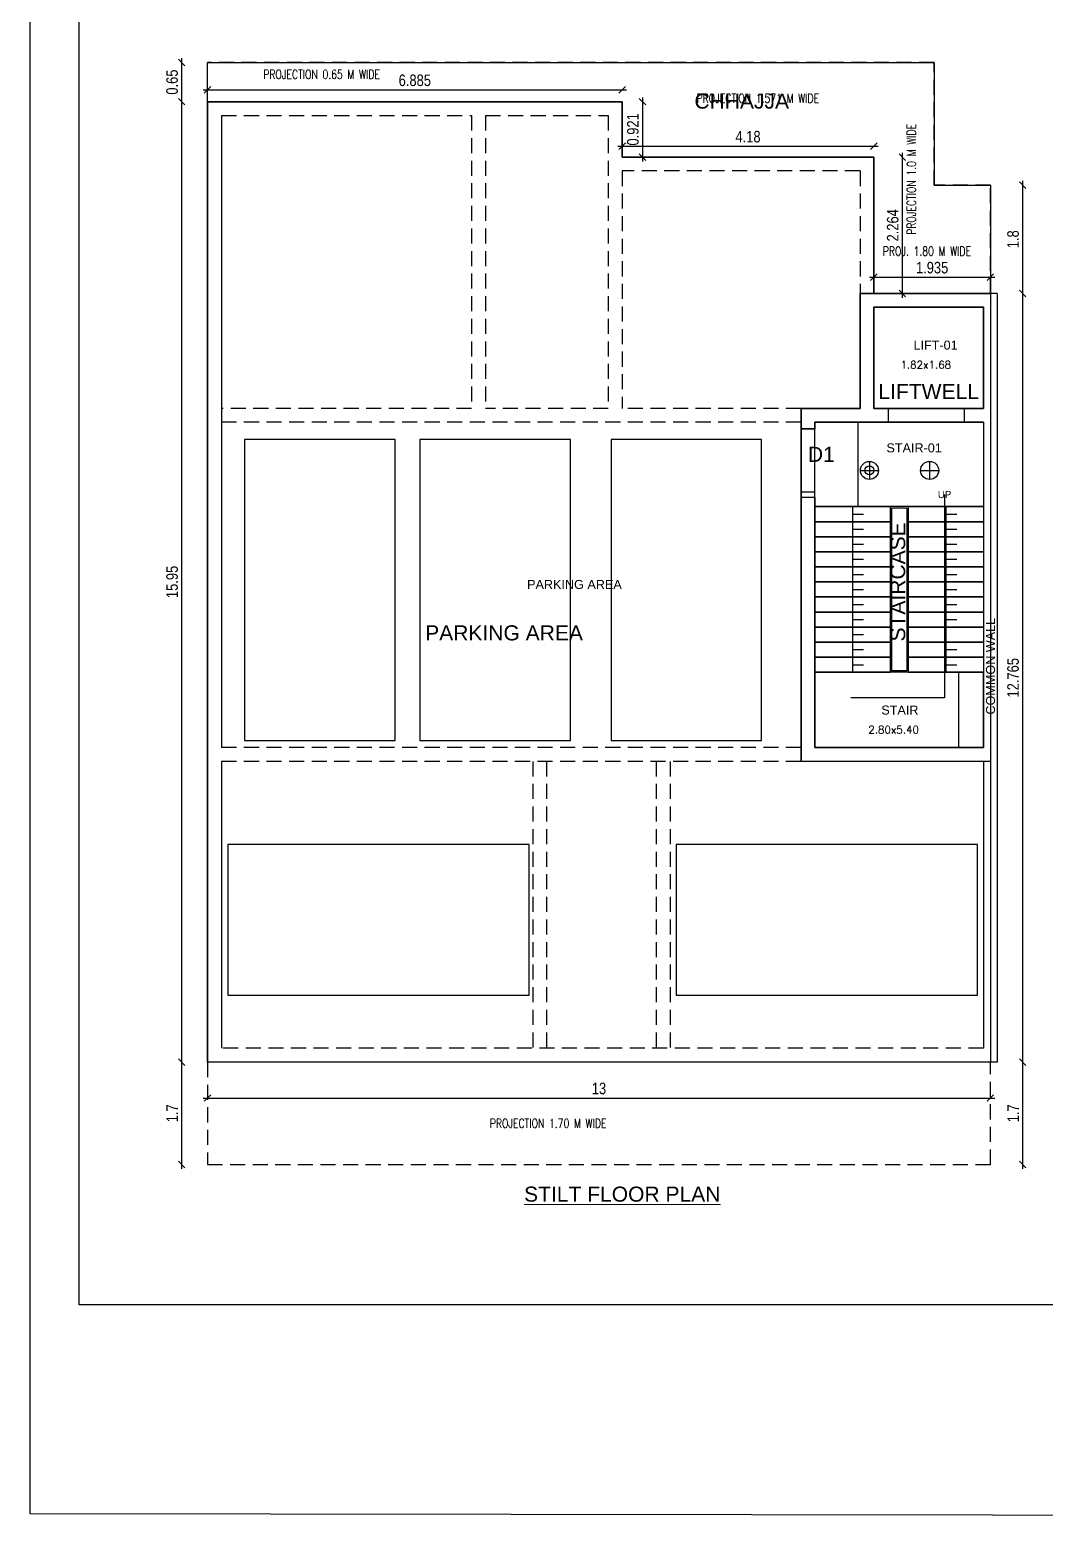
# Model space of a CAD drawing. Header units: metres. Extents: x 0 to 140, y 0 to 47.
# Drawn here: x 0 to 16.86, y -0.19 to 24.64 of the extents above; entities that cross this region are included whole.
import ezdxf
from ezdxf.enums import TextEntityAlignment as Align

# ---------------------------------------------------------------- set-up
doc = ezdxf.new("R2010")
doc.units = ezdxf.units.M
doc.header["$PDMODE"] = 3
doc.header["$PDSIZE"] = -3
for name, pattern in [('CACHE', [0.375, 0.25, -0.125]), ('DASHED', [0.75, 0.5, -0.25]), ('HIDDEN', [0])]:
    doc.linetypes.add(name, pattern=pattern)
doc.layers.get('0').update_dxf_attribs({"linetype": 'CONTINUOUS'})
doc.layers.get('Defpoints').update_dxf_attribs({"linetype": 'CONTINUOUS'})
for name, color, linetype in [('_ArchProj', 21, 'CONTINUOUS'), ('_Building', 52, 'CONTINUOUS'), ('_Door', 114, 'CONTINUOUS'), ('_Flr', 153, 'CONTINUOUS'), ('_LiftWell', 171, 'CONTINUOUS'), ('_Parking', 60, 'CONTINUOUS'), ('_ResiFAR', 190, 'CONTINUOUS'), ('_ResiFSI', 190, 'CONTINUOUS'), ('_StairCase', 120, 'CONTINUOUS'), ('FLOOR-STILT', 3, 'CONTINUOUS')]:
    doc.layers.add(name, color=color, linetype=linetype)
doc.layers.add('TEXT NAME', color=1, linetype='CONTINUOUS', lineweight=20)
doc.layers.add('TEXT SIZE', color=2, linetype='CONTINUOUS', lineweight=20)
doc.styles.add('AR 2.0 mm', font='arial.ttf', dxfattribs={"height": 100})
doc.styles.add('DIM', font='arial.ttf', dxfattribs={"width": 0.8})
doc.styles.add('PreDCRFont', font='arial.ttf', dxfattribs={"height": 0.25})
doc.styles.add('RS 1.5 mm', font='romans.shx', dxfattribs={"height": 75})
doc.styles.add('RS 1.75 mm', font='romans.shx', dxfattribs={"height": 87.5})
doc.styles.add('WD-25', font='ARIALN.TTF', dxfattribs={"height": 50})
doc.dimstyles.new('1 DIM BIG', dxfattribs={"dimscale": 0.06, "dimtxt": 3.2, "dimasz": 1.8, "dimexe": 0.7, "dimexo": 0, "dimgap": 1, "dimtad": 1, "dimdec": 4, "dimdsep": 46, "dimtxsty": 'DIM', "dimblk1": 'OBLIQUE', "dimblk2": 'OBLIQUE', "dimsah": 1, "dimcen": 0, "dimdle": 1.2, "dimse1": 1, "dimse2": 1, "dimclrd": 3, "dimclre": 5, "dimclrt": 256, "dimadec": 0, "dimazin": 0, "dimtfac": 1, "dimtdec": 4, "dimtix": 1, "dimtmove": 2, "dimatfit": 3, "dimldrblk": 'OPEN30', "dimfxl": 0.7, "dimtolj": 1, "dimarcsym": 0})

# ---------------------------------------------------------------- blocks, each defined once
blk = doc.blocks.new('_Oblique')
at = {"color": 0, "linetype": 'ByBlock', "lineweight": -2}
blk.add_line((-0.5, -0.5), (0.5, 0.5), dxfattribs=at)
blk = doc.blocks.new('*D2')
at = {"lineweight": -2, "transparency": 16777216}
blk.add_line((2.52, 24.166), (2.52, 23.372), dxfattribs=at)
at = {"layer": 'Defpoints', "color": 0, "linetype": 'ByBlock', "transparency": 16777216}
for p in [(2.728, 24.094), (2.728, 23.444)]:
    blk.add_point(p, dxfattribs=at)
at = {"linetype": 'ByBlock', "lineweight": -2, "transparency": 16777216, "xscale": 0.108, "yscale": 0.108, "zscale": 0.108}
for p, rotation in [((2.52, 24.094), 90), ((2.52, 23.444), 270)]:
    blk.add_blockref('_Oblique', p, dxfattribs=dict(at, rotation=rotation))
at = {"linetype": 'ByBlock', "transparency": 16777216, "insert": (2.362, 23.769), "char_height": 0.192, "attachment_point": 5, "rotation": 90, "style": 'DIM', "bg_fill": 3, "box_fill_scale": 1.1, "bg_fill_color": 256, "bg_fill_true_color": 13158600, "bg_fill_transparency": 0}
blk.add_mtext('\\A1;0.65', dxfattribs=at)
at = {"layer": 'Defpoints', "color": 0, "linetype": 'ByBlock', "transparency": 16777216}
blk.add_point((2.52, 23.444), dxfattribs=at)
blk = doc.blocks.new('_Open30')
at = {"color": 0, "linetype": 'ByBlock', "lineweight": -2}
for p, q in [((-1, 0.27), (0, 0)), ((0, 0), (-1, -0.27)), ((0, 0), (-1, 0))]:
    blk.add_line(p, q, dxfattribs=at)
blk = doc.blocks.new('*D3')
at = {"lineweight": -2, "transparency": 16777216}
blk.add_line((2.52, 23.516), (2.52, 7.422), dxfattribs=at)
at = {"layer": 'Defpoints', "color": 0, "linetype": 'ByBlock', "transparency": 16777216}
for p in [(2.728, 23.444), (2.52, 7.494), (2.728, 7.494)]:
    blk.add_point(p, dxfattribs=at)
at = {"linetype": 'ByBlock', "lineweight": -2, "transparency": 16777216, "xscale": 0.108, "yscale": 0.108, "zscale": 0.108}
for p, rotation in [((2.52, 23.444), 90), ((2.52, 7.494), 270)]:
    blk.add_blockref('_Oblique', p, dxfattribs=dict(at, rotation=rotation))
at = {"linetype": 'ByBlock', "transparency": 16777216, "insert": (2.362, 15.469), "char_height": 0.192, "attachment_point": 5, "rotation": 90, "style": 'DIM', "bg_fill": 3, "box_fill_scale": 1.1, "bg_fill_color": 256, "bg_fill_true_color": 13158600, "bg_fill_transparency": 0}
blk.add_mtext('\\A1;15.95', dxfattribs=at)
blk = doc.blocks.new('*D4')
at = {"lineweight": -2, "transparency": 16777216}
blk.add_line((2.52, 7.566), (2.52, 5.722), dxfattribs=at)
at = {"layer": 'Defpoints', "color": 0, "linetype": 'ByBlock', "transparency": 16777216}
for p in [(2.728, 7.494), (2.52, 5.794), (2.728, 5.794)]:
    blk.add_point(p, dxfattribs=at)
at = {"linetype": 'ByBlock', "lineweight": -2, "transparency": 16777216, "xscale": 0.108, "yscale": 0.108, "zscale": 0.108}
for p, rotation in [((2.52, 7.494), 90), ((2.52, 5.794), 270)]:
    blk.add_blockref('_Oblique', p, dxfattribs=dict(at, rotation=rotation))
at = {"linetype": 'ByBlock', "transparency": 16777216, "insert": (2.364, 6.644), "char_height": 0.192, "attachment_point": 5, "rotation": 90, "style": 'DIM', "bg_fill": 3, "box_fill_scale": 1.1, "bg_fill_color": 256, "bg_fill_true_color": 13158600, "bg_fill_transparency": 0}
blk.add_mtext('\\A1;1.7', dxfattribs=at)
blk = doc.blocks.new('*D5')
at = {"lineweight": -2, "transparency": 16777216}
blk.add_line((10.172, 23.516), (10.172, 22.451), dxfattribs=at)
at = {"layer": 'Defpoints', "color": 0, "linetype": 'ByBlock', "transparency": 16777216}
for p in [(9.835, 23.444), (9.835, 22.523), (10.172, 22.523)]:
    blk.add_point(p, dxfattribs=at)
at = {"linetype": 'ByBlock', "lineweight": -2, "transparency": 16777216, "xscale": 0.108, "yscale": 0.108, "zscale": 0.108}
for p, rotation in [((10.172, 23.444), 90), ((10.172, 22.523), 270)]:
    blk.add_blockref('_Oblique', p, dxfattribs=dict(at, rotation=rotation))
at = {"linetype": 'ByBlock', "transparency": 16777216, "insert": (10.014, 22.984), "char_height": 0.192, "attachment_point": 5, "rotation": 90, "style": 'DIM', "bg_fill": 3, "box_fill_scale": 1.1, "bg_fill_color": 256, "bg_fill_true_color": 13158600, "bg_fill_transparency": 0}
blk.add_mtext('\\A1;0.921', dxfattribs=at)
blk = doc.blocks.new('*D6')
at = {"lineweight": -2, "transparency": 16777216}
blk.add_line((2.878, 23.64), (9.907, 23.64), dxfattribs=at)
at = {"layer": 'Defpoints', "color": 0, "linetype": 'ByBlock', "transparency": 16777216}
for p in [(9.835, 23.64), (2.95, 23.444), (9.835, 23.444)]:
    blk.add_point(p, dxfattribs=at)
at = {"linetype": 'ByBlock', "lineweight": -2, "transparency": 16777216, "xscale": 0.108, "yscale": 0.108, "zscale": 0.108, "rotation": 180}
blk.add_blockref('_Oblique', (2.95, 23.64), dxfattribs=at)
at = {"linetype": 'ByBlock', "lineweight": -2, "transparency": 16777216, "xscale": 0.108, "yscale": 0.108, "zscale": 0.108}
blk.add_blockref('_Oblique', (9.835, 23.64), dxfattribs=at)
at = {"linetype": 'ByBlock', "transparency": 16777216, "insert": (6.392, 23.798), "char_height": 0.192, "attachment_point": 5, "style": 'DIM', "bg_fill": 3, "box_fill_scale": 1.1, "bg_fill_color": 256, "bg_fill_true_color": 13158600, "bg_fill_transparency": 0}
blk.add_mtext('\\A1;6.885', dxfattribs=at)
blk = doc.blocks.new('*D7')
at = {"lineweight": -2, "transparency": 16777216}
blk.add_line((9.763, 22.704), (14.087, 22.704), dxfattribs=at)
at = {"layer": 'Defpoints', "color": 0, "linetype": 'ByBlock', "transparency": 16777216}
for p in [(14.015, 22.704), (9.835, 22.523), (14.015, 22.523)]:
    blk.add_point(p, dxfattribs=at)
at = {"linetype": 'ByBlock', "lineweight": -2, "transparency": 16777216, "xscale": 0.108, "yscale": 0.108, "zscale": 0.108, "rotation": 180}
blk.add_blockref('_Oblique', (9.835, 22.704), dxfattribs=at)
at = {"linetype": 'ByBlock', "lineweight": -2, "transparency": 16777216, "xscale": 0.108, "yscale": 0.108, "zscale": 0.108}
blk.add_blockref('_Oblique', (14.015, 22.704), dxfattribs=at)
at = {"linetype": 'ByBlock', "transparency": 16777216, "insert": (11.925, 22.862), "char_height": 0.192, "attachment_point": 5, "style": 'DIM', "bg_fill": 3, "box_fill_scale": 1.1, "bg_fill_color": 256, "bg_fill_true_color": 13158600, "bg_fill_transparency": 0}
blk.add_mtext('\\A1;4.18', dxfattribs=at)
blk = doc.blocks.new('*D8')
at = {"lineweight": -2, "transparency": 16777216}
blk.add_line((14.487, 22.595), (14.487, 20.187), dxfattribs=at)
at = {"layer": 'Defpoints', "color": 0, "linetype": 'ByBlock', "transparency": 16777216}
for p in [(14.015, 22.523), (14.015, 20.259), (14.487, 20.259)]:
    blk.add_point(p, dxfattribs=at)
at = {"linetype": 'ByBlock', "lineweight": -2, "transparency": 16777216, "xscale": 0.108, "yscale": 0.108, "zscale": 0.108}
for p, rotation in [((14.487, 22.523), 90), ((14.487, 20.259), 270)]:
    blk.add_blockref('_Oblique', p, dxfattribs=dict(at, rotation=rotation))
at = {"linetype": 'ByBlock', "transparency": 16777216, "insert": (14.329, 21.391), "char_height": 0.192, "attachment_point": 5, "rotation": 90, "style": 'DIM', "bg_fill": 3, "box_fill_scale": 1.1, "bg_fill_color": 256, "bg_fill_true_color": 13158600, "bg_fill_transparency": 0}
blk.add_mtext('\\A1;2.264', dxfattribs=at)
blk = doc.blocks.new('*D9')
at = {"lineweight": -2, "transparency": 16777216}
blk.add_line((13.943, 20.529), (16.022, 20.529), dxfattribs=at)
at = {"layer": 'Defpoints', "color": 0, "linetype": 'ByBlock', "transparency": 16777216}
for p in [(15.95, 20.529), (14.015, 20.259), (15.95, 20.259)]:
    blk.add_point(p, dxfattribs=at)
at = {"linetype": 'ByBlock', "lineweight": -2, "transparency": 16777216, "xscale": 0.108, "yscale": 0.108, "zscale": 0.108, "rotation": 180}
blk.add_blockref('_Oblique', (14.015, 20.529), dxfattribs=at)
at = {"linetype": 'ByBlock', "lineweight": -2, "transparency": 16777216, "xscale": 0.108, "yscale": 0.108, "zscale": 0.108}
blk.add_blockref('_Oblique', (15.95, 20.529), dxfattribs=at)
at = {"linetype": 'ByBlock', "transparency": 16777216, "insert": (14.982, 20.687), "char_height": 0.192, "attachment_point": 5, "style": 'DIM', "bg_fill": 3, "box_fill_scale": 1.1, "bg_fill_color": 256, "bg_fill_true_color": 13158600, "bg_fill_transparency": 0}
blk.add_mtext('\\A1;1.935', dxfattribs=at)
blk = doc.blocks.new('*D10')
at = {"lineweight": -2, "transparency": 16777216}
blk.add_line((16.485, 22.131), (16.485, 20.187), dxfattribs=at)
at = {"layer": 'Defpoints', "color": 0, "linetype": 'ByBlock', "transparency": 16777216}
for p in [(15.95, 22.059), (15.95, 20.259), (16.485, 20.259)]:
    blk.add_point(p, dxfattribs=at)
at = {"linetype": 'ByBlock', "lineweight": -2, "transparency": 16777216, "xscale": 0.108, "yscale": 0.108, "zscale": 0.108}
for p, rotation in [((16.485, 22.059), 90), ((16.485, 20.259), 270)]:
    blk.add_blockref('_Oblique', p, dxfattribs=dict(at, rotation=rotation))
at = {"linetype": 'ByBlock', "transparency": 16777216, "insert": (16.327, 21.159), "char_height": 0.192, "attachment_point": 5, "rotation": 90, "style": 'DIM', "bg_fill": 3, "box_fill_scale": 1.1, "bg_fill_color": 256, "bg_fill_true_color": 13158600, "bg_fill_transparency": 0}
blk.add_mtext('\\A1;1.8', dxfattribs=at)
blk = doc.blocks.new('*D11')
at = {"lineweight": -2, "transparency": 16777216}
blk.add_line((16.485, 20.331), (16.485, 7.422), dxfattribs=at)
at = {"layer": 'Defpoints', "color": 0, "linetype": 'ByBlock', "transparency": 16777216}
for p in [(15.95, 20.259), (15.9, 7.494), (16.485, 7.494)]:
    blk.add_point(p, dxfattribs=at)
at = {"linetype": 'ByBlock', "lineweight": -2, "transparency": 16777216, "xscale": 0.108, "yscale": 0.108, "zscale": 0.108}
for p, rotation in [((16.485, 20.259), 90), ((16.485, 7.494), 270)]:
    blk.add_blockref('_Oblique', p, dxfattribs=dict(at, rotation=rotation))
at = {"linetype": 'ByBlock', "transparency": 16777216, "insert": (16.327, 13.877), "char_height": 0.192, "attachment_point": 5, "rotation": 90, "style": 'DIM', "bg_fill": 3, "box_fill_scale": 1.1, "bg_fill_color": 256, "bg_fill_true_color": 13158600, "bg_fill_transparency": 0}
blk.add_mtext('\\A1;12.765', dxfattribs=at)
blk = doc.blocks.new('*D12')
at = {"lineweight": -2, "transparency": 16777216}
blk.add_line((16.485, 7.566), (16.485, 5.722), dxfattribs=at)
at = {"layer": 'Defpoints', "color": 0, "linetype": 'ByBlock', "transparency": 16777216}
for p in [(15.9, 7.494), (15.95, 5.794), (16.485, 5.794)]:
    blk.add_point(p, dxfattribs=at)
at = {"linetype": 'ByBlock', "lineweight": -2, "transparency": 16777216, "xscale": 0.108, "yscale": 0.108, "zscale": 0.108}
for p, rotation in [((16.485, 7.494), 90), ((16.485, 5.794), 270)]:
    blk.add_blockref('_Oblique', p, dxfattribs=dict(at, rotation=rotation))
at = {"linetype": 'ByBlock', "transparency": 16777216, "insert": (16.329, 6.644), "char_height": 0.192, "attachment_point": 5, "rotation": 90, "style": 'DIM', "bg_fill": 3, "box_fill_scale": 1.1, "bg_fill_color": 256, "bg_fill_true_color": 13158600, "bg_fill_transparency": 0}
blk.add_mtext('\\A1;1.7', dxfattribs=at)
blk = doc.blocks.new('*D13')
at = {"lineweight": -2, "transparency": 16777216}
blk.add_line((2.878, 6.898), (16.022, 6.898), dxfattribs=at)
at = {"layer": 'Defpoints', "color": 0, "linetype": 'ByBlock', "transparency": 16777216}
for p in [(2.95, 7.494), (15.95, 7.494), (15.95, 6.898)]:
    blk.add_point(p, dxfattribs=at)
at = {"linetype": 'ByBlock', "lineweight": -2, "transparency": 16777216, "xscale": 0.108, "yscale": 0.108, "zscale": 0.108, "rotation": 180}
blk.add_blockref('_Oblique', (2.95, 6.898), dxfattribs=at)
at = {"linetype": 'ByBlock', "lineweight": -2, "transparency": 16777216, "xscale": 0.108, "yscale": 0.108, "zscale": 0.108}
blk.add_blockref('_Oblique', (15.95, 6.898), dxfattribs=at)
at = {"linetype": 'ByBlock', "transparency": 16777216, "insert": (9.45, 7.056), "char_height": 0.192, "attachment_point": 5, "style": 'DIM', "bg_fill": 3, "box_fill_scale": 1.1, "bg_fill_color": 256, "bg_fill_true_color": 13158600, "bg_fill_transparency": 0}
blk.add_mtext('\\A1;13', dxfattribs=at)
blk = doc.blocks.new('Direction Ref Point')
at = {"layer": '_Flr'}
for p, q in [((-0.15, 0), (0.15, 0)), ((0, 0.15), (0, -0.15))]:
    blk.add_line(p, q, dxfattribs=at)
for radius in [0.15, 0.075]:
    blk.add_circle((0, 0), radius, dxfattribs=at)
blk = doc.blocks.new('Common Point')
at = {"layer": '_ResiFSI'}
for p, q in [((-0.15, 0), (0.15, 0)), ((0, 0.15), (0, -0.15))]:
    blk.add_line(p, q, dxfattribs=at)
blk.add_circle((0, 0), 0.15, dxfattribs=at)

msp = doc.modelspace()

# ---------------------------------------------------------------- linework, layer by layer
at = {"linetype": 'ByBlock'}
for p, q in [((0.81553, 3.46143), (0.81553, 45.38878)), ((2.94992, 23.44413), (2.94992, 7.49413)), ((9.83492, 23.44413), (9.83492, 22.52313)), ((3.17992, 23.21413), (3.17992, 12.71913)), ((13.78492, 20.25913), (13.78492, 18.34913)), ((16.06492, 20.25913), (13.78492, 20.25913)), ((16.06492, 20.25913), (16.06492, 7.49413)), ((14.01492, 20.02913), (14.01492, 18.34913)), ((15.83492, 20.02913), (14.01492, 20.02913)), ((15.83492, 20.02913), (15.83492, 18.34913)), ((12.80492, 18.34913), (12.80492, 12.48913)), ((13.78492, 18.34913), (12.80492, 18.34913)), ((14.25953, 18.34913), (14.01492, 18.34913)), ((14.25953, 18.11913), (14.25953, 18.34913)), ((15.83492, 18.34913), (15.51966, 18.34913)), ((15.51966, 18.11913), (15.51966, 18.34913)), ((12.80492, 18.01259), (13.03492, 18.01259)), ((13.03492, 18.11913), (13.03492, 18.01259)), ((15.51966, 18.11913), (13.03492, 18.11913)), ((15.83492, 18.11913), (15.51966, 18.11913)), ((15.83492, 18.11913), (15.83492, 12.71913)), ((15.18847, 16.92017), (15.18847, 13.54163)), ((13.03492, 16.86859), (12.80492, 16.86859)), ((13.03492, 16.86859), (13.03492, 12.71913)), ((14.28492, 16.71913), (13.03492, 16.71913)), ((14.28492, 16.71913), (14.28492, 13.96913)), ((15.83492, 16.71913), (14.28492, 16.71913)), ((14.30992, 16.69413), (14.30992, 13.99413)), ((14.55992, 16.69413), (14.30992, 16.69413)), ((14.55992, 16.69413), (14.55992, 13.99413)), ((14.58492, 16.71913), (14.58492, 13.96913)), ((14.28492, 16.46913), (13.03492, 16.46913)), ((15.83492, 16.46913), (14.58492, 16.46913)), ((14.28492, 16.21913), (13.03492, 16.21913)), ((15.83492, 16.21913), (14.58492, 16.21913)), ((14.28492, 15.96913), (13.03492, 15.96913)), ((15.83492, 15.96913), (14.58492, 15.96913)), ((14.28492, 15.71913), (13.03492, 15.71913)), ((15.83492, 15.71913), (14.58492, 15.71913)), ((14.28492, 15.46913), (13.03492, 15.46913)), ((15.83492, 15.46913), (14.58492, 15.46913)), ((14.28492, 15.21913), (13.03492, 15.21913)), ((15.83492, 15.21913), (14.58492, 15.21913)), ((14.28492, 14.96913), (13.03492, 14.96913)), ((15.83492, 14.96913), (14.58492, 14.96913)), ((14.28492, 14.71913), (13.03492, 14.71913)), ((15.83492, 14.71913), (14.58492, 14.71913)), ((14.28492, 14.46913), (13.03492, 14.46913)), ((15.83492, 14.46913), (14.58492, 14.46913)), ((14.28492, 14.21913), (13.03492, 14.21913)), ((15.83492, 14.21913), (14.58492, 14.21913)), ((15.83492, 13.96913), (13.03492, 13.96913)), ((14.55992, 13.99413), (14.30992, 13.99413)), ((15.18847, 13.54163), (13.63335, 13.54163)), ((15.83492, 12.71913), (13.03492, 12.71913)), ((3.17992, 12.48913), (3.17992, 7.72413)), ((15.83492, 12.48913), (12.80492, 12.48913)), ((15.83492, 12.48913), (15.83492, 7.72413)), ((83.63836, 3.46143), (0.81553, 3.46143))]:
    msp.add_line(p, q, dxfattribs=at)
at = {"linetype": 'CACHE'}
for p, q in [((2.94992, 23.44413), (2.94992, 24.09413)), ((2.94992, 23.44413), (9.83492, 23.44413)), ((3.17992, 23.21413), (7.33492, 23.21413)), ((7.33492, 23.21413), (7.33492, 18.34913)), ((7.56492, 23.21413), (9.60492, 23.21413)), ((7.56492, 23.21413), (7.56492, 18.34913)), ((9.60492, 23.21413), (9.60492, 18.34913)), ((14.01492, 22.52313), (9.83492, 22.52313)), ((14.01492, 22.52313), (14.01492, 20.25913)), ((9.83492, 22.29313), (9.83492, 18.34913)), ((13.78492, 22.29313), (9.83492, 22.29313)), ((13.78492, 22.29313), (13.78492, 20.25913)), ((7.33492, 18.34913), (3.17992, 18.34913)), ((9.60492, 18.34913), (7.56492, 18.34913)), ((12.80492, 18.34913), (9.83492, 18.34913)), ((12.80492, 18.11913), (3.17992, 18.11913)), ((12.80492, 12.71913), (3.17992, 12.71913)), ((12.80492, 12.48913), (3.17992, 12.48913)), ((8.34992, 12.48913), (8.34992, 7.72413)), ((8.57992, 12.48913), (8.57992, 7.72413)), ((10.39992, 12.48913), (10.39992, 7.72413)), ((10.62992, 12.48913), (10.62992, 7.72413)), ((15.83492, 7.72413), (3.17992, 7.72413)), ((16.06492, 7.49413), (2.94992, 7.49413))]:
    msp.add_line(p, q, dxfattribs=at)
at = {"linetype": 'DASHED'}
msp.add_line((15.94992, 20.25913), (15.94992, 7.49413), dxfattribs=at)
at = {"linetype": 'CACHE'}
for points in [[(15.94992, 20.25913), (15.94992, 22.05913), (15.01492, 22.05913), (15.01492, 24.09413), (2.94992, 24.09413)], [(2.94992, 7.49413), (2.94992, 5.79413), (15.94992, 5.79413), (15.94992, 7.49413)]]:
    msp.add_lwpolyline(points, dxfattribs=at)
at = {"layer": '_Door'}
msp.add_lwpolyline([(12.80492, 16.96259), (13.03492, 16.96259), (13.03492, 18.01259), (12.80492, 18.01259)], close=True, dxfattribs=at)
at = {"layer": '_StairCase', "color": 231, "ltscale": 0.05}
msp.add_lwpolyline([(13.74897, 18.11913), (13.74897, 16.71913)], dxfattribs=at)
at = {"layer": '_StairCase', "linetype": 'ByBlock'}
for points in [[(13.03492, 16.71913), (14.28492, 16.71913)], [(13.03492, 16.46913), (14.28492, 16.46913)], [(13.03492, 16.21913), (14.28492, 16.21913)], [(13.03492, 15.96913), (14.28492, 15.96913)], [(13.03492, 15.71913), (14.28492, 15.71913)], [(13.03492, 15.46913), (14.28492, 15.46913)], [(13.03492, 15.21913), (14.28492, 15.21913)], [(13.03492, 14.96913), (14.28492, 14.96913)], [(13.03492, 14.71913), (14.28492, 14.71913)], [(13.03492, 14.46913), (14.28492, 14.46913)], [(13.03492, 14.21913), (14.28492, 14.21913)], [(13.03492, 13.96913), (14.28492, 13.96913)]]:
    msp.add_lwpolyline(points, dxfattribs=at)
at = {"layer": '_StairCase', "color": 161, "ltscale": 0.05}
msp.add_lwpolyline([(15.42699, 12.71913), (15.42699, 13.96913)], dxfattribs=at)
at = {"layer": 'FLOOR-STILT', "color": 191, "linetype": 'ByBlock'}
for p, q in [((13.03492, 16.71913), (14.28492, 16.71913)), ((13.03492, 16.46913), (14.28492, 16.46913)), ((13.03492, 16.21913), (14.28492, 16.21913)), ((13.03492, 15.96913), (14.28492, 15.96913)), ((13.03492, 15.71913), (14.28492, 15.71913)), ((13.03492, 15.46913), (14.28492, 15.46913)), ((13.03492, 15.21913), (14.28492, 15.21913)), ((13.03492, 14.96913), (14.28492, 14.96913)), ((13.03492, 14.71913), (14.28492, 14.71913)), ((13.03492, 14.46913), (14.28492, 14.46913)), ((13.03492, 14.21913), (14.28492, 14.21913)), ((13.03492, 13.96913), (14.28492, 13.96913))]:
    msp.add_line(p, q, dxfattribs=at)
at = {"layer": 'FLOOR-STILT', "color": 190, "linetype": 'ByBlock'}
for p, q in [((13.65992, 16.71913), (13.65992, 16.46913)), ((15.20992, 16.71913), (15.20992, 16.46913)), ((13.65992, 16.46913), (13.65992, 16.21913)), ((15.20992, 16.46913), (15.20992, 16.21913)), ((13.65992, 16.21913), (13.65992, 15.96913)), ((15.20992, 16.21913), (15.20992, 15.96913)), ((13.65992, 15.96913), (13.65992, 15.71913)), ((15.20992, 15.96913), (15.20992, 15.71913)), ((13.65992, 15.71913), (13.65992, 15.46913)), ((15.20992, 15.71913), (15.20992, 15.46913)), ((13.65992, 15.46913), (13.65992, 15.21913)), ((15.20992, 15.46913), (15.20992, 15.21913)), ((13.65992, 15.21913), (13.65992, 14.96913)), ((15.20992, 15.21913), (15.20992, 14.96913)), ((13.65992, 14.96913), (13.65992, 14.71913)), ((15.20992, 14.96913), (15.20992, 14.71913)), ((13.65992, 14.71913), (13.65992, 14.46913)), ((15.20992, 14.71913), (15.20992, 14.46913)), ((13.65992, 14.46913), (13.65992, 14.21913)), ((15.20992, 14.46913), (15.20992, 14.21913)), ((13.65992, 14.21913), (13.65992, 13.96913)), ((15.20992, 14.21913), (15.20992, 13.96913))]:
    msp.add_line(p, q, dxfattribs=at)
at = {"layer": 'FLOOR-STILT', "color": 192, "linetype": 'ByBlock'}
for p, q in [((13.65992, 16.59413), (13.83992, 16.59413)), ((15.20992, 16.59413), (15.38992, 16.59413)), ((13.65992, 16.34413), (13.83992, 16.34413)), ((15.20992, 16.34413), (15.38992, 16.34413)), ((13.65992, 16.09413), (13.83992, 16.09413)), ((15.20992, 16.09413), (15.38992, 16.09413)), ((13.65992, 15.84413), (13.83992, 15.84413)), ((15.20992, 15.84413), (15.38992, 15.84413)), ((13.65992, 15.59413), (13.83992, 15.59413)), ((15.20992, 15.59413), (15.38992, 15.59413)), ((13.65992, 15.34413), (13.83992, 15.34413)), ((15.20992, 15.34413), (15.38992, 15.34413)), ((13.65992, 15.09413), (13.83992, 15.09413)), ((15.20992, 15.09413), (15.38992, 15.09413)), ((13.65992, 14.84413), (13.83992, 14.84413)), ((15.20992, 14.84413), (15.38992, 14.84413)), ((13.65992, 14.59413), (13.83992, 14.59413)), ((13.65992, 14.34413), (13.83992, 14.34413)), ((15.20992, 14.34413), (15.38992, 14.34413)), ((13.65992, 14.09413), (13.83992, 14.09413)), ((15.20992, 14.09413), (15.38992, 14.09413))]:
    msp.add_line(p, q, dxfattribs=at)
at = {"layer": 'FLOOR-STILT', "color": 140, "linetype": 'ByBlock'}
for points in [[(3.5639, 12.83429), (6.0639, 12.83429), (6.0639, 17.83429), (3.5639, 17.83429)], [(6.47463, 12.83429), (8.97463, 12.83429), (8.97463, 17.83429), (6.47463, 17.83429)], [(9.65103, 12.83429), (12.15103, 12.83429), (12.15103, 17.83429), (9.65103, 17.83429)], [(3.28865, 11.10624), (3.28865, 8.60624), (8.28865, 8.60624), (8.28865, 11.10624)], [(10.73319, 11.10624), (10.73319, 8.60624), (15.73319, 8.60624), (15.73319, 11.10624)]]:
    msp.add_lwpolyline(points, close=True, dxfattribs=at)

# ---------------------------------------------------------------- block references
at = {"layer": '_Flr'}
msp.add_blockref('Direction Ref Point', (13.941, 17.3207), dxfattribs=at)
at = {"layer": '_ResiFAR'}
msp.add_blockref('Common Point', (14.941, 17.3207), dxfattribs=at)

# ---------------------------------------------------------------- texts
at = {"linetype": 'ByBlock', "insert": (15.18847, 16.92017), "char_height": 0.12, "width": 2.2416014, "attachment_point": 5, "style": 'WD-25'}
msp.add_mtext('\\A1;\\pt0.36;{\\fCentury Gothic|b0|i0|c0|p34;UP}', dxfattribs=at)
at = {"layer": '_ArchProj', "linetype": 'ByBlock', "insert": (11.82031, 23.5786), "char_height": 0.25, "attachment_point": 2, "style": 'PreDCRFont'}
msp.add_mtext('CHHAJJA', dxfattribs=at)
at = {"layer": '_Door', "style": 'PreDCRFont'}
msp.add_text('D1', height=0.25, dxfattribs=at).set_placement((12.91992, 17.46259))
at = {"layer": '_LiftWell', "linetype": 'ByBlock', "insert": (14.92492, 18.75706), "char_height": 0.25, "attachment_point": 2, "style": 'PreDCRFont'}
msp.add_mtext('LIFTWELL', dxfattribs=at)
at = {"layer": '_Parking', "insert": (7.87367, 14.74791), "char_height": 0.25, "attachment_point": 2, "style": 'PreDCRFont'}
msp.add_mtext('PARKING AREA', dxfattribs=at)
at = {"layer": '_StairCase', "insert": (14.28492, 15.46913), "char_height": 0.25, "attachment_point": 2, "rotation": 90, "style": 'PreDCRFont'}
msp.add_mtext('STAIRCASE', dxfattribs=at)
at = {"layer": 'FLOOR-STILT', "color": 22, "style": 'AR 2.0 mm'}
msp.add_text('LIFT-01', height=0.15, dxfattribs=at).set_placement((14.67265, 19.32649))
at = {"layer": 'FLOOR-STILT', "color": 115, "linetype": 'ByBlock', "style": 'AR 2.0 mm'}
msp.add_text('STAIR-01', height=0.15, dxfattribs=at).set_placement((14.22345, 17.62036))
at = {"layer": 'TEXT NAME', "style": 'RS 1.5 mm', "width": 0.75}
for s, p in [('PROJECTION 1.571 M WIDE', (11.07037, 23.42618)), ('PROJECTION 1.70 M WIDE', (7.63671, 6.40314))]:
    msp.add_text(s, height=0.15, dxfattribs=at).set_placement(p)
at = {"layer": 'TEXT NAME', "style": 'AR 2.0 mm'}
for s, height, p in [('PARKING AREA ', 0.15, (8.25631, 15.35192)), ('STAIR', 0.15, (14.13848, 13.26631)), ('%%USTILT FLOOR PLAN', 0.25, (8.20646, 5.17747))]:
    msp.add_text(s, height=height, dxfattribs=at).set_placement(p)
at = {"layer": 'TEXT SIZE', "style": 'RS 1.75 mm'}
for s, p in [('1.82x1.68', (14.87689, 19.01266)), ('2.80x5.40', (14.34272, 12.95248))]:
    msp.add_text(s, height=0.125, dxfattribs=at).set_placement(p, align=Align.CENTER)

# ---------------------------------------------------------------- dimensions: what is measured, and where the dimension line sits
at = {"linetype": 'ByBlock'}
dim = msp.add_linear_dim(base=(2.52016, 23.44413), p1=(2.72808, 24.09413), p2=(2.72808, 23.44413), angle=90, dimstyle='1 DIM BIG', override={"dimclrd": 256, "dimfxl": 0.18, "dimfxlon": 1, "dimtfill": 1, "dimarcsym": 1}, dxfattribs=at)
dim.commit()
dim.dimension.update_dxf_attribs({"geometry": '*D2', "text_midpoint": (2.36213, 23.76913)})

# ---------------------------------------------------------------- next in the draw order: dimensions: what is measured, and where the dimension line sits
for base, p1, p2, picture, middle in [((2.52016, 7.49413), (2.72808, 23.44413), (2.72808, 7.49413), '*D3', (2.36213, 15.46913)), ((10.17186, 22.52313), (9.83492, 23.44413), (9.83492, 22.52313), '*D5', (10.01383, 22.98363))]:
    dim = msp.add_linear_dim(base=base, p1=p1, p2=p2, angle=90, dimstyle='1 DIM BIG', override={"dimclrd": 256, "dimfxl": 0.18, "dimfxlon": 1, "dimtfill": 1, "dimarcsym": 1}, dxfattribs=at)
    dim.commit()
    dim.dimension.update_dxf_attribs({"geometry": picture, "text_midpoint": middle})

# ---------------------------------------------------------------- next in the draw order: dimensions: what is measured, and where the dimension line sits
for base, p1, p2, picture, middle in [((9.83492, 23.63973), (2.94992, 23.44413), (9.83492, 23.44413), '*D6', (6.39242, 23.79776)), ((14.01492, 22.7037), (9.83492, 22.52313), (14.01492, 22.52313), '*D7', (11.92492, 22.86173))]:
    dim = msp.add_linear_dim(base=base, p1=p1, p2=p2, dimstyle='1 DIM BIG', override={"dimclrd": 256, "dimfxl": 0.18, "dimfxlon": 1, "dimtfill": 1, "dimarcsym": 1}, dxfattribs=at)
    dim.commit()
    dim.dimension.update_dxf_attribs({"geometry": picture, "text_midpoint": middle})
dim = msp.add_linear_dim(base=(2.52016, 5.79413), p1=(2.72808, 7.49413), p2=(2.72808, 5.79413), angle=90, dimstyle='1 DIM BIG', override={"dimclrd": 256, "dimfxl": 0.18, "dimfxlon": 1, "dimtfill": 1, "dimarcsym": 1}, dxfattribs=at)
dim.commit()
dim.dimension.update_dxf_attribs({"geometry": '*D4', "text_midpoint": (2.36377, 6.64413)})

# ---------------------------------------------------------------- next in the draw order: texts
at = {"layer": 'TEXT NAME', "style": 'RS 1.5 mm', "width": 0.75}
msp.add_text('PROJECTION 0.65 M WIDE', height=0.15, dxfattribs=at).set_placement((3.87509, 23.82253))

# ---------------------------------------------------------------- next in the draw order: dimensions: what is measured, and where the dimension line sits
at = {"linetype": 'ByBlock'}
dim = msp.add_linear_dim(base=(14.48672, 20.25913), p1=(14.01492, 22.52313), p2=(14.01492, 20.25913), angle=90, dimstyle='1 DIM BIG', override={"dimclrd": 256, "dimfxl": 0.18, "dimfxlon": 1, "dimtfill": 1, "dimarcsym": 1}, dxfattribs=at)
dim.commit()
dim.dimension.update_dxf_attribs({"geometry": '*D8', "text_midpoint": (14.32869, 21.39113)})

# ---------------------------------------------------------------- next in the draw order: texts
at = {"layer": 'TEXT NAME', "style": 'RS 1.5 mm', "width": 0.75}
msp.add_text('PROJECTION 1.0 M WIDE', height=0.15, rotation=90, dxfattribs=at).set_placement((14.71362, 21.23322))

# ---------------------------------------------------------------- next in the draw order: dimensions: what is measured, and where the dimension line sits
at = {"linetype": 'ByBlock'}
dim = msp.add_linear_dim(base=(15.94992, 20.5287), p1=(14.01492, 20.25913), p2=(15.94992, 20.25913), dimstyle='1 DIM BIG', override={"dimclrd": 256, "dimfxl": 0.18, "dimfxlon": 1, "dimtfill": 1, "dimarcsym": 1}, dxfattribs=at)
dim.commit()
dim.dimension.update_dxf_attribs({"geometry": '*D9', "text_midpoint": (14.98242, 20.6868)})

# ---------------------------------------------------------------- next in the draw order: texts
at = {"layer": 'TEXT NAME', "style": 'RS 1.5 mm', "width": 0.75}
msp.add_text('PROJ. 1.80 M WIDE', height=0.15, dxfattribs=at).set_placement((14.16272, 20.88635))

# ---------------------------------------------------------------- next in the draw order: dimensions: what is measured, and where the dimension line sits
at = {"linetype": 'ByBlock'}
dim = msp.add_linear_dim(base=(16.48542, 20.25913), p1=(15.94992, 22.05913), p2=(15.94992, 20.25913), angle=90, dimstyle='1 DIM BIG', override={"dimclrd": 256, "dimfxl": 0.18, "dimfxlon": 1, "dimtfill": 1, "dimarcsym": 1}, dxfattribs=at)
dim.commit()
dim.dimension.update_dxf_attribs({"geometry": '*D10', "text_midpoint": (16.32739, 21.15913)})

# ---------------------------------------------------------------- next in the draw order: dimensions: what is measured, and where the dimension line sits
dim = msp.add_linear_dim(base=(16.48542, 7.49413), p1=(15.94992, 20.25913), p2=(15.89992, 7.49413), angle=90, dimstyle='1 DIM BIG', override={"dimclrd": 256, "dimfxl": 0.18, "dimfxlon": 1, "dimtfill": 1, "dimarcsym": 1}, dxfattribs=at)
dim.commit()
dim.dimension.update_dxf_attribs({"geometry": '*D11', "text_midpoint": (16.32739, 13.87663)})

# ---------------------------------------------------------------- next in the draw order: linework, layer by layer
at = {"layer": '_ArchProj', "linetype": 'HIDDEN'}
msp.add_lwpolyline([(2.94992, 23.44413), (2.94992, 24.09413), (15.01492, 24.09413), (15.01492, 22.05913), (15.94992, 22.05913), (15.94992, 20.25913), (14.01492, 20.25913), (14.01492, 22.52313), (9.83492, 22.52313), (9.83492, 23.44413)], close=True, dxfattribs=at)
at = {"layer": '_LiftWell'}
msp.add_lwpolyline([(15.83492, 20.02913), (14.01492, 20.02913), (14.01492, 18.34913), (15.83492, 18.34913)], close=True, dxfattribs=at)
at = {"layer": '_ResiFAR', "linetype": 'ByBlock'}
msp.add_lwpolyline([(13.78492, 20.25913), (15.94992, 20.25913), (15.94992, 12.48913), (12.80492, 12.48913), (12.80492, 18.34913), (13.78492, 18.34913)], close=True, dxfattribs=at)
at = {"layer": '_StairCase', "linetype": 'ByBlock'}
msp.add_lwpolyline([(13.03492, 18.11913), (15.83492, 18.11913), (15.83492, 12.71913), (13.03492, 12.71913)], close=True, dxfattribs=at)
for points in [[(14.58492, 16.71913), (15.83492, 16.71913)], [(14.58492, 16.46913), (15.83492, 16.46913)], [(14.58492, 16.21913), (15.83492, 16.21913)], [(14.58492, 15.96913), (15.83492, 15.96913)], [(14.58492, 15.71913), (15.83492, 15.71913)], [(14.58492, 15.46913), (15.83492, 15.46913)], [(14.58492, 15.21913), (15.83492, 15.21913)], [(14.58492, 14.96913), (15.83492, 14.96913)], [(14.58492, 14.71913), (15.83492, 14.71913)], [(14.58492, 14.46913), (15.83492, 14.46913)], [(14.58492, 14.21913), (15.83492, 14.21913)], [(14.58492, 13.96913), (15.83492, 13.96913)]]:
    msp.add_lwpolyline(points, dxfattribs=at)
at = {"layer": 'FLOOR-STILT', "color": 191, "linetype": 'ByBlock'}
for p, q in [((14.58492, 16.71913), (15.83492, 16.71913)), ((14.58492, 16.46913), (15.83492, 16.46913)), ((15.83492, 16.21913), (14.58492, 16.21913)), ((14.58492, 15.96913), (15.83492, 15.96913)), ((15.83492, 15.71913), (14.58492, 15.71913)), ((14.58492, 15.46913), (15.83492, 15.46913)), ((15.83492, 15.21913), (14.58492, 15.21913)), ((14.58492, 14.96913), (15.83492, 14.96913)), ((14.58492, 14.71913), (15.83492, 14.71913)), ((14.58492, 14.46913), (15.83492, 14.46913)), ((14.58492, 14.21913), (15.83492, 14.21913)), ((14.58492, 13.96913), (15.83492, 13.96913))]:
    msp.add_line(p, q, dxfattribs=at)
at = {"layer": 'FLOOR-STILT', "color": 22}
msp.add_lwpolyline([(14.01492, 20.02913), (15.83492, 20.02913), (15.83492, 18.34913), (14.01492, 18.34913)], close=True, dxfattribs=at)
at = {"layer": 'FLOOR-STILT', "color": 115, "linetype": 'ByBlock'}
msp.add_lwpolyline([(13.03492, 18.11913), (15.83492, 18.11913), (15.83492, 12.71913), (13.03492, 12.71913)], close=True, dxfattribs=at)
at = {"layer": 'FLOOR-STILT', "color": 223, "linetype": 'ByBlock'}
msp.add_lwpolyline([(13.03492, 12.71913), (15.83492, 12.71913), (15.83492, 13.96913), (13.03492, 13.96913)], close=True, dxfattribs=at)

# ---------------------------------------------------------------- next in the draw order: texts
at = {"layer": 'TEXT NAME', "style": 'AR 2.0 mm'}
msp.add_text('COMMON WALL', height=0.15, rotation=90, dxfattribs=at).set_placement((16.02677, 13.26557))

# ---------------------------------------------------------------- next in the draw order: dimensions: what is measured, and where the dimension line sits
at = {"linetype": 'ByBlock'}
dim = msp.add_linear_dim(base=(16.48542, 5.79413), p1=(15.89992, 7.49413), p2=(15.94992, 5.79413), angle=90, dimstyle='1 DIM BIG', override={"dimclrd": 256, "dimfxl": 0.18, "dimfxlon": 1, "dimtfill": 1, "dimarcsym": 1}, dxfattribs=at)
dim.commit()
dim.dimension.update_dxf_attribs({"geometry": '*D12', "text_midpoint": (16.32903, 6.64413)})

# ---------------------------------------------------------------- next in the draw order: dimensions: what is measured, and where the dimension line sits
dim = msp.add_linear_dim(base=(15.94992, 6.89759), p1=(2.94992, 7.49413), p2=(15.94992, 7.49413), dimstyle='1 DIM BIG', override={"dimclrd": 256, "dimfxl": 0.18, "dimfxlon": 1, "dimtfill": 1, "dimarcsym": 1}, dxfattribs=at)
dim.commit()
dim.dimension.update_dxf_attribs({"geometry": '*D13', "text_midpoint": (9.44992, 7.05569)})

# ---------------------------------------------------------------- next in the draw order: linework, layer by layer
at = {"layer": '_Building'}
msp.add_lwpolyline([(139.88936, 46.60037), (0, 46.79429), (0, 0), (139.88936, -0.19391)], close=True, dxfattribs=at)
at = {"layer": '_Parking', "linetype": 'ByBlock'}
msp.add_lwpolyline([(2.94992, 23.44413), (9.83492, 23.44413), (9.83492, 22.52313), (14.01492, 22.52313), (14.01492, 20.25913), (15.94992, 20.25913), (15.94992, 7.49413), (2.94992, 7.49413)], close=True, dxfattribs=at)
at = {"layer": 'FLOOR-STILT', "color": 61}
msp.add_lwpolyline([(139.88936, 46.60037), (0, 46.79429), (0, 0), (139.88936, -0.19391)], close=True, dxfattribs=at)
at = {"layer": 'FLOOR-STILT', "color": 5, "linetype": 'ByBlock'}
msp.add_lwpolyline([(2.94992, 23.44413), (9.83492, 23.44413), (9.83492, 22.52313), (14.01492, 22.52313), (14.01492, 20.25913), (15.94992, 20.25913), (15.94992, 7.49413), (2.94992, 7.49413)], close=True, dxfattribs=at)

doc.saveas('drawing.dxf')
